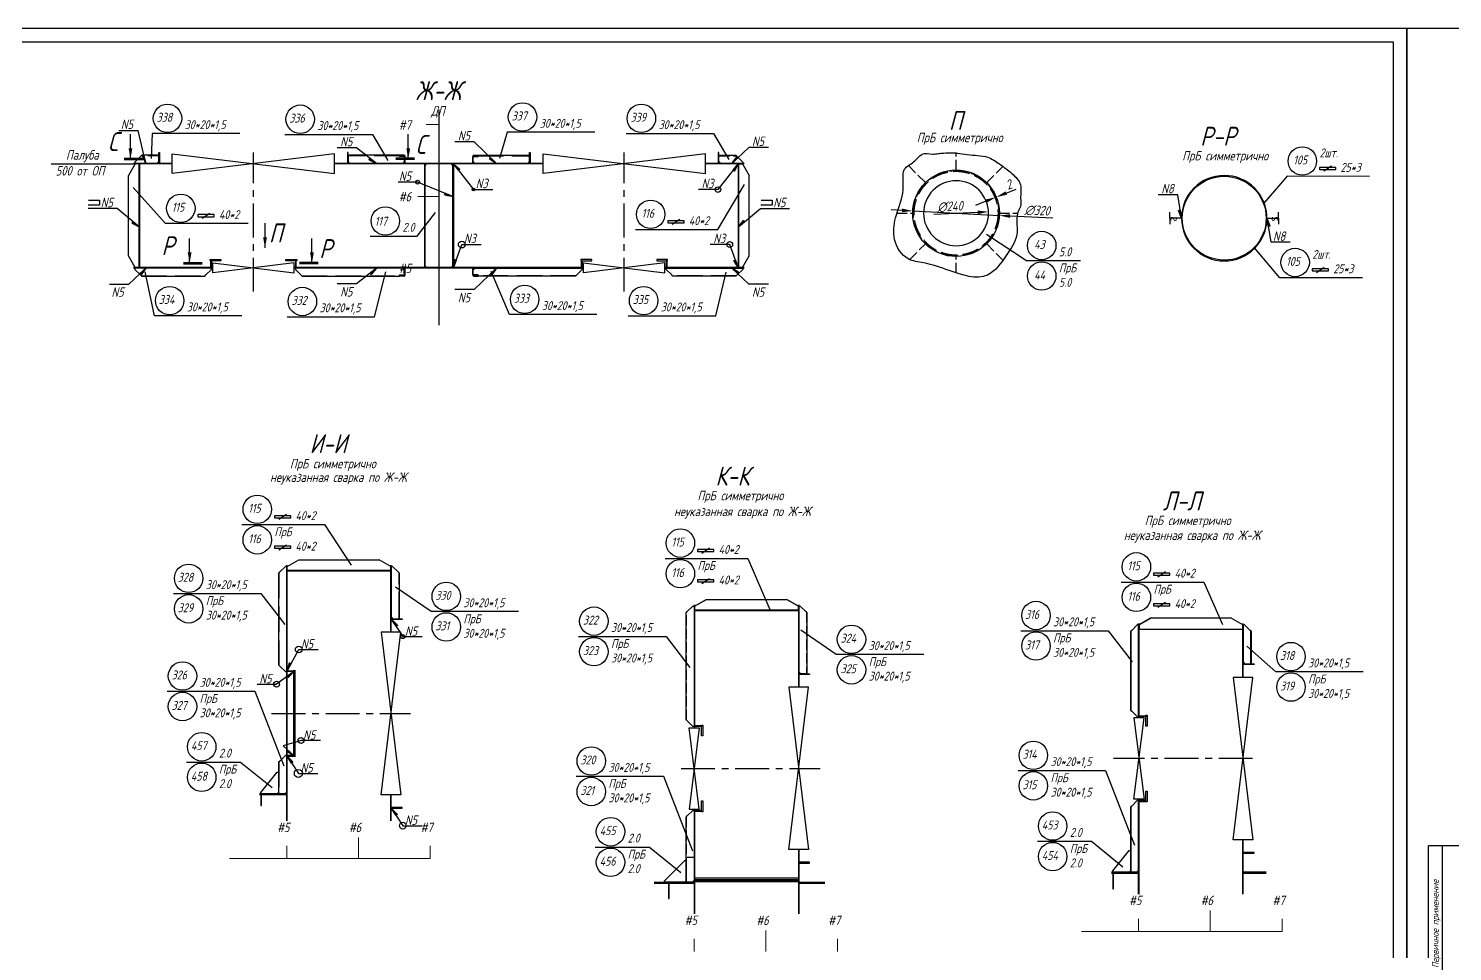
# Model space of a CAD drawing. Header units: millimetres. Extents: x 76485 to 135355, y 8208 to 18817.
# Drawn here: x 113442 to 118704, y 15294 to 18704 of the extents above; entities that cross this region are included whole.
import ezdxf
from ezdxf.enums import TextEntityAlignment as Align

# ---------------------------------------------------------------- set-up
doc = ezdxf.new("R2010")
doc.units = ezdxf.units.MM
doc.header["$PDSIZE"] = -1
for name, pattern in [('CENTER', [2, 1.25, -0.25, 0.25, -0.25]), ('Dashed', [10, 7.5, -2.5]), ('Dashed_dotted', [34, 24, -5, 0, -5]), ('Short_dashed', [5, 3.75, -1.25])]:
    doc.linetypes.add(name, pattern=pattern)
doc.layers.add('-1', color=7, linetype='Continuous')
doc.layers.add('Frame', color=6, linetype='Continuous')
doc.layers.add('20-DIMENTION', color=81, linetype='Continuous', lineweight=30)
doc.styles.add('PB_TEXT', font='romans.shx', dxfattribs={"width": 0.7, "oblique": 15})
doc.styles.get("Standard").update_dxf_attribs({"font": 'ГОСТ тип А наклонный.ttf'})
doc.styles.add('Standard3.5', font='simplex.shx', dxfattribs={"width": 0.7, "height": 3.5})
doc.styles.add('ГОСТ', font='ГОСТ тип А.ttf', dxfattribs={"oblique": 15})
doc.dimstyles.new('dim10', dxfattribs={"dimscale": 0.4, "dimtxt": 87.5, "dimasz": 100, "dimexe": 30, "dimexo": 0, "dimgap": 20, "dimtad": 1, "dimdec": 0, "dimdsep": 46, "dimtxsty": 'Standard', "dimcen": 5, "dimadec": 0, "dimazin": 0, "dimtfac": 1, "dimtdec": 0, "dimtmove": 0, "dimatfit": 3, "dimfxl": 1, "dimtolj": 1, "dimtzin": 0, "dimarcsym": 0})
doc.dimstyles.get("Standard").update_dxf_attribs({"dimtxt": 0.18, "dimasz": 0.18, "dimexe": 0.18, "dimexo": 0.0625, "dimgap": 0.09, "dimtad": 0, "dimtih": 1, "dimtoh": 1, "dimdec": 4, "dimzin": 0, "dimdsep": 46, "dimtxsty": 'Standard', "dimcen": 0.09, "dimadec": 0, "dimazin": 0, "dimtfac": 1, "dimtdec": 4, "dimtofl": 0, "dimtmove": 0, "dimatfit": 3, "dimfxl": 1, "dimtolj": 1, "dimtzin": 0, "dimarcsym": 0})

# ---------------------------------------------------------------- blocks, each defined once
blk = doc.blocks.new('stamp-side-01')
at = {"layer": 'Frame'}
for p, q in [((-12, 0), (-12, 145)), ((-12, 145), (0, 145)), ((-12, 110), (0, 110)), ((0, 85), (-12, 85)), ((-12, 60), (0, 60)), ((0, 25), (-12, 25)), ((0, 0), (-12, 0))]:
    blk.add_line(p, q, dxfattribs=at)
at = {"layer": 'Frame', "color": 7}
blk.add_line((-7, 145), (-7, 0), dxfattribs=at)
at = {"layer": 'Frame', "color": 7, "style": 'PB_TEXT', "oblique": 15, "width": 0.7}
for s, p in [('Подпись и дата', (-8.25, 115.55)), ('Инв. N дубл.', (-8.25, 88.76)), ('Взамен инв. N', (-8.25, 61.42)), ('Подпись и дата', (-8.25, 30.25)), ('Инв. N подл.', (-8.25, 2.97))]:
    blk.add_text(s, height=2.5, rotation=90, dxfattribs=at).set_placement(p)
blk = doc.blocks.new('stamp-side-02')
at = {"layer": 'Frame'}
for p, q in [((0, 287), (-12, 287)), ((-12, 167), (-12, 287)), ((0, 227), (-12, 227)), ((0, 167), (-12, 167))]:
    blk.add_line(p, q, dxfattribs=at)
at = {"layer": 'Frame', "color": 7}
blk.add_line((-7, 287), (-7, 167), dxfattribs=at)
at = {"layer": 'Frame'}
blk.add_blockref('stamp-side-01', (0, 0), dxfattribs=at)
at = {"layer": 'Frame', "color": 7, "style": 'PB_TEXT', "oblique": 15, "width": 0.7}
for s, p in [('Первичное применение', (-8.25, 241.89)), ('Справ. N', (-8.25, 189.23))]:
    blk.add_text(s, height=2.5, rotation=90, dxfattribs=at).set_placement(p)
blk = doc.blocks.new('A$C65DE2539')
at = {"color": 7}
for points in [[(0, 0), (8410, 0), (8410, 5940), (0, 5940)], [(200, 50), (8360, 50), (8360, 5890), (200, 5890)]]:
    blk.add_lwpolyline(points, close=True, dxfattribs=at)
at = {"color": 7, "xscale": 10, "yscale": 10, "zscale": 10}
blk.add_blockref('stamp-side-02', (200, 50), dxfattribs=at)
blk = doc.blocks.new('sech')
at = {"color": 7, "lineweight": 60, "ltscale": 20}
blk.add_line((45636, -51323), (45810, -51323), dxfattribs=at)
at = {"color": 7, "lineweight": 30, "ltscale": 20}
blk.add_line((45694, -51323), (45694, -51551), dxfattribs=at)
at = {"color": 7}
blk.add_lwpolyline([(45694, -51323, 0, 35, 0), (45694, -51421, 28.6, 28.6, 0)], format="xyseb", dxfattribs=at)
blk = doc.blocks.new('*D40')
at = {"color": 0, "lineweight": -2, "transparency": 16777216}
for p, q in [((117054.9, 18096.4), (117092, 18111.3)), ((116978.8, 18065.8), (116941.7, 18050.9)), ((117015.9, 18080.7), (117017.8, 18081.4)), ((117015.9, 18080.7), (117020.4, 18069.6)), ((117017.8, 18081.4), (117022.3, 18070.3))]:
    blk.add_line(p, q, dxfattribs=at)
at = {"color": 0, "transparency": 16777216}
for points in [[(117052.4, 18102.6), (117057.4, 18090.2), (117017.8, 18081.4)], [(116976.3, 18072), (116981.3, 18059.6), (117015.9, 18080.7)]]:
    blk.add_solid(points, dxfattribs=at)
at = {"layer": 'Defpoints', "color": 0, "transparency": 16777216}
for p in [(117015.9, 18080.7), (117017.8, 18081.4), (117017.8, 18081.4)]:
    blk.add_point(p, dxfattribs=at)
at = {"color": 0, "transparency": 16777216, "insert": (117064, 18127.5), "char_height": 35, "attachment_point": 5, "rotation": 21.9031}
blk.add_mtext('\\A1;2', dxfattribs=at)
blk = doc.blocks.new('A$C19EF63D3')
at = {"color": 7, "lineweight": 30, "ltscale": 20}
blk.add_line((0, 0), (0, 91.1), dxfattribs=at)
at = {"color": 7}
blk.add_lwpolyline([(0, 0, 0, 14, 0), (0, 39, 11.5, 11.5, 0)], format="xyseb", dxfattribs=at)
blk = doc.blocks.new('s1')
at = {"layer": '20-DIMENTION', "color": 2}
for p, q in [((-1, 389), (-200, 388)), ((0, 0), (-2, 389)), ((-1, 389), (197, 390))]:
    blk.add_line(p, q, dxfattribs=at)
for points in [[(-200, 388, 0, 40, 0), (-65, 388, 40, 40, 0)], [(0, 0, 0, 40, 0), (0, 135, 40, 40, 0)], [(197, 390, 0, 40, 0), (62, 389, 40, 40, 0)]]:
    blk.add_lwpolyline(points, format="xyseb", dxfattribs=at)
at = {"layer": '20-DIMENTION', "color": 2, "style": 'Standard3.5', "width": 0.8}
blk.add_text('s', height=300, rotation=359.6928, dxfattribs=at).set_placement((-62, 157))
blk = doc.blocks.new('_weld')
at = {"color": 0, "linetype": 'ByBlock'}
for p, q in [((-1.5, 0), (-1.5, 0)), ((-1.5, -0.05), (-1.45, 0)), ((-1.5, -0.09), (-1.41, 0)), ((-1.5, -0.14), (-1.36, 0)), ((-1.5, -0.18), (-1.32, 0)), ((-1.5, -0.22), (-1.28, 0)), ((-1.5, -0.27), (-1.23, 0)), ((-1.43, -0.29), (-1.14, 0)), ((-1.37, -0.27), (-1.1, 0)), ((-1.31, -0.26), (-1.05, 0)), ((-1.26, -0.25), (-1.01, 0)), ((-1.2, -0.24), (-0.96, 0)), ((-1.14, -0.23), (-0.92, 0)), ((-1.09, -0.22), (-0.87, 0)), ((-1.03, -0.21), (-0.83, 0)), ((-0.92, -0.18), (-0.74, 0)), ((-0.86, -0.17), (-0.69, 0)), ((-0.81, -0.16), (-0.65, 0)), ((-0.67, -0.13), (-0.81, 0)), ((-0.63, -0.13), (-0.76, 0)), ((-0.75, -0.15), (-0.6, 0)), ((-0.7, -0.14), (-0.56, 0)), ((-0.64, -0.13), (-0.51, 0)), ((-0.58, -0.12), (-0.47, 0)), ((-0.53, -0.11), (-0.42, 0)), ((-0.41, -0.08), (-0.49, 0)), ((-0.37, -0.07), (-0.45, 0)), ((-0.33, -0.07), (-0.4, 0)), ((-0.36, -0.07), (-0.29, 0)), ((-0.3, -0.06), (-0.24, 0)), ((-0.25, -0.05), (-0.2, 0)), ((-0.19, -0.04), (-0.15, 0)), ((-0.15, -0.03), (-0.18, 0)), ((-0.13, -0.03), (-0.11, 0)), ((-0.11, -0.02), (-0.13, 0)), ((-0.07, -0.01), (-0.09, 0)), ((-0.08, -0.02), (-0.06, 0)), ((-0.04, -0.01), (-0.04, 0)), ((-0.02, 0), (-0.02, 0)), ((-1.27, -0.25), (-1.5, -0.02)), ((-1.31, -0.26), (-1.5, -0.07)), ((-1.34, -0.27), (-1.5, -0.11)), ((-1.38, -0.28), (-1.5, -0.16)), ((-1.42, -0.28), (-1.5, -0.2)), ((-1.46, -0.29), (-1.5, -0.25)), ((-1.49, -0.3), (-1.5, -0.29)), ((-1.48, -0.3), (-1.19, 0)), ((-1.23, -0.25), (-1.48, 0)), ((-1.2, -0.24), (-1.43, 0)), ((-1.16, -0.23), (-1.39, 0)), ((-1.12, -0.22), (-1.34, 0)), ((-1.08, -0.22), (-1.3, 0)), ((-1.05, -0.21), (-1.25, 0)), ((-1.01, -0.2), (-1.21, 0)), ((-0.97, -0.19), (-1.16, 0)), ((-0.93, -0.19), (-1.12, 0)), ((-0.9, -0.18), (-1.07, 0)), ((-0.86, -0.17), (-1.03, 0)), ((-0.82, -0.16), (-0.99, 0)), ((-0.98, -0.2), (-0.78, 0)), ((-0.78, -0.16), (-0.94, 0)), ((-0.75, -0.15), (-0.9, 0)), ((-0.71, -0.14), (-0.85, 0)), ((-0.6, -0.12), (-0.72, 0)), ((-0.56, -0.11), (-0.67, 0)), ((-0.52, -0.1), (-0.63, 0)), ((-0.48, -0.1), (-0.58, 0)), ((-0.45, -0.09), (-0.54, 0)), ((-0.47, -0.09), (-0.38, 0)), ((-0.42, -0.08), (-0.33, 0)), ((-0.3, -0.06), (-0.36, 0)), ((-0.26, -0.05), (-0.31, 0)), ((-0.22, -0.04), (-0.27, 0)), ((-0.18, -0.04), (-0.22, 0))]:
    blk.add_line(p, q, dxfattribs=at)
at = {"color": 0, "linetype": 'ByBlock', "flags": 128}
blk.add_lwpolyline([(-1.5, 0), (0, 0), (-1.5, -0.3)], close=True, dxfattribs=at)
blk = doc.blocks.new('*D167')
at = {"color": 0, "lineweight": -2, "ltscale": 0.4}
blk.add_line((116787.5, 18018.2), (116949.3, 18025.2), dxfattribs=at)
at = {"color": 0, "lineweight": 100, "ltscale": 0.4}
blk.add_solid([(116949, 18031.9), (116949.6, 18018.6), (116989.2, 18027)], dxfattribs=at)
at = {"layer": 'Defpoints', "color": 0, "lineweight": 100, "ltscale": 0.4}
for p in [(116749.5, 18016.5), (116989.2, 18027)]:
    blk.add_point(p, dxfattribs=at)
at = {"color": 0, "lineweight": 100, "ltscale": 0.4, "insert": (116847.3, 18046.3), "char_height": 35, "attachment_point": 5, "rotation": 2.4907}
blk.add_mtext('\\A1;∅240', dxfattribs=at)
blk = doc.blocks.new('*D168')
at = {"color": 0, "lineweight": -2, "ltscale": 0.4}
for p, q in [((116669.6, 18032.2), (116629.7, 18034.3)), ((116709.6, 18030.1), (117029.1, 18013.4)), ((117227.2, 18003), (117069.1, 18011.3))]:
    blk.add_line(p, q, dxfattribs=at)
blk.add_arc((116869.4, 18021.8), 160, 352.6984, 0.0002, dxfattribs=at)
at = {"color": 0, "lineweight": 100, "ltscale": 0.4}
for points in [[(116670, 18038.9), (116669.3, 18025.6), (116709.6, 18030.1)], [(117069.4, 18017.9), (117068.7, 18004.6), (117029.1, 18013.4)]]:
    blk.add_solid(points, dxfattribs=at)
at = {"layer": 'Defpoints', "color": 0, "lineweight": 100, "ltscale": 0.4}
for p in [(116709.6, 18030.1), (117029.1, 18013.4)]:
    blk.add_point(p, dxfattribs=at)
at = {"color": 0, "lineweight": 100, "ltscale": 0.4, "insert": (117169.5, 18031.5), "char_height": 35, "attachment_point": 5, "rotation": 356.9955}
blk.add_mtext('\\A1;∅320', dxfattribs=at)

msp = doc.modelspace()

# ---------------------------------------------------------------- linework, layer by layer
at = {"layer": '-1', "color": 1, "lineweight": 0}
for p, q in [((114958.3, 18349.2), (114911.4, 18349.2)), ((114958.3, 18084.2), (114880.2, 18084.2)), ((114958.3, 17819.2), (114911.4, 17819.2)), ((114396.1, 15637.5), (114396.1, 15684.4)), ((114661.1, 15637.5), (114661.1, 15715.6)), ((114926.1, 15637.5), (114926.1, 15684.4)), ((114184.9, 15637.5), (114926.1, 15637.5)), ((117808.9, 15367.6), (117808.9, 15445.7)), ((116166.9, 15294.1), (116166.9, 15372.2)), ((117332.7, 15367.6), (118073.9, 15367.6)), ((117543.9, 15367.6), (117543.9, 15414.5)), ((118073.9, 15367.6), (118073.9, 15414.5)), ((115901.9, 15294.1), (115901.9, 15340.9)), ((116431.9, 15294.1), (116431.9, 15340.9))]:
    msp.add_line(p, q, dxfattribs=at)
at = {"color": 1}
msp.add_line((114958.3, 18404), (114958.3, 17608.3), dxfattribs=at)
at = {"color": 1, "linetype": 'Short_dashed', "ltscale": 10}
for p, q in [((113920.2, 18234.3), (113858.8, 18234.3)), ((115996.3, 18234.3), (116057.7, 18234.3)), ((115873.4, 16149.1), (115873.4, 16546.6)), ((116317, 16546.6), (116317, 16323.6)), ((115873.4, 15553.6), (115873.4, 15792))]:
    msp.add_line(p, q, dxfattribs=at)
at = {"color": 1, "ltscale": 25}
for p, q in [((113923.3, 18205.7), (113923.3, 18231.2)), ((113811.3, 17864), (113811.3, 18160.9)), ((113851.3, 18204.2), (113851.3, 17820.7)), ((116065.3, 18204.2), (116065.3, 17820.7)), ((116105.3, 17864), (116105.3, 18160.9)), ((118272.5, 18191.1), (118212.4, 18191.1)), ((118212.4, 18191.1), (118212.4, 18183.6)), ((118212.4, 18183.6), (118272.5, 18183.6)), ((118228.3, 18178), (118256.5, 18196.7)), ((118272.5, 18183.6), (118272.5, 18191.1)), ((114128.3, 18016.5), (114068.2, 18016.5)), ((114068.2, 18016.5), (114068.2, 18009)), ((114068.2, 18009), (114128.3, 18009)), ((114084.1, 18003.4), (114112.3, 18022.1)), ((114128.3, 18009), (114128.3, 18016.5)), ((115820.2, 17981), (115848.4, 17999.8)), ((115864.4, 17994.1), (115804.2, 17994.1)), ((115804.2, 17994.1), (115804.2, 17986.6)), ((115804.2, 17986.6), (115864.4, 17986.6)), ((115864.4, 17986.6), (115864.4, 17994.1)), ((114813.3, 17793.7), (114831.8, 17793.7)), ((115103.3, 17793.7), (115084.8, 17793.7)), ((118245.7, 17816.4), (118185.6, 17816.4)), ((118185.6, 17816.4), (118185.6, 17808.9)), ((118185.6, 17808.9), (118245.7, 17808.9)), ((118201.5, 17803.3), (118229.7, 17822)), ((118245.7, 17808.9), (118245.7, 17816.4)), ((114410.8, 16904.2), (114350.7, 16904.2)), ((114350.7, 16904.2), (114350.7, 16896.7)), ((114350.7, 16896.7), (114410.8, 16896.7)), ((114366.7, 16891.1), (114394.8, 16909.9)), ((114410.8, 16896.7), (114410.8, 16904.2)), ((114410.8, 16791.5), (114350.7, 16791.5)), ((114350.7, 16791.5), (114350.7, 16784)), ((114366.7, 16778.4), (114394.8, 16797.1)), ((114410.8, 16784), (114410.8, 16791.5)), ((114350.7, 16784), (114410.8, 16784)), ((114440.9, 16741.4), (114737.8, 16741.4)), ((115974.4, 16779.5), (115914.3, 16779.5)), ((115914.3, 16779.5), (115914.3, 16772)), ((115914.3, 16772), (115974.4, 16772)), ((115930.2, 16766.3), (115958.4, 16785.1)), ((115974.4, 16772), (115974.4, 16779.5)), ((114781.1, 16701.4), (114397.6, 16701.4)), ((117659.4, 16691.9), (117599.3, 16691.9)), ((117599.3, 16691.9), (117599.3, 16684.3)), ((117599.3, 16684.3), (117659.4, 16684.3)), ((117615.2, 16678.7), (117643.4, 16697.5)), ((117659.4, 16684.3), (117659.4, 16691.9)), ((115974.4, 16666.8), (115914.3, 16666.8)), ((115914.3, 16666.8), (115914.3, 16659.3)), ((115914.3, 16659.3), (115974.4, 16659.3)), ((115930.2, 16653.6), (115958.4, 16672.4)), ((115974.4, 16659.3), (115974.4, 16666.8)), ((115946.4, 16594.7), (116244, 16594.7)), ((117659.4, 16579.1), (117599.3, 16579.1)), ((117599.3, 16579.1), (117599.3, 16571.6)), ((117615.2, 16566), (117643.4, 16584.8)), ((117659.4, 16571.6), (117659.4, 16579.1)), ((117886.1, 16525.3), (117588.2, 16525.3)), ((117599.3, 16571.6), (117659.4, 16571.6)), ((117515.4, 16477.6), (117515.4, 16184.6)), ((117959, 16359.9), (117959, 16477.6)), ((115901.9, 15815.6), (115901.9, 15550.6)), ((117515.4, 15828.4), (117515.4, 15589.9)), ((115901.9, 15550.6), (115876.4, 15550.6))]:
    msp.add_line(p, q, dxfattribs=at)
at = {"color": 1, "linetype": 'CENTER', "ltscale": 100}
for p, q in [((114273.3, 17732.5), (114273.3, 18246.1)), ((115643.3, 17732.5), (115643.3, 18246.1)), ((114340.2, 16173.4), (114853.8, 16173.4)), ((117965.1, 16006.9), (117451.6, 16006.9)), ((115853.6, 15970.6), (116367.2, 15970.6))]:
    msp.add_line(p, q, dxfattribs=at)
at = {"color": 3, "ltscale": 25}
for p, q in [((114623.3, 18231.2), (114623.3, 18205.7)), ((114831.8, 18231.2), (114813.3, 18231.2)), ((114831.8, 18205.7), (114831.8, 18231.3)), ((114831.8, 18205.7), (114831.8, 18231.2)), ((114833.3, 18205.7), (114833.3, 18231.3)), ((115083.3, 18205.7), (115083.3, 18231.3)), ((115084.8, 18205.7), (115084.8, 18231.3)), ((115084.8, 18205.7), (115084.8, 18231.2)), ((115084.8, 18231.2), (115103.3, 18231.2)), ((115293.3, 18231.2), (115293.3, 18205.7)), ((115993.3, 18205.7), (115993.3, 18231.2)), ((113973.3, 18205.7), (113830.3, 18205.7)), ((113973.3, 18204.2), (113830.3, 18204.2)), ((113835.3, 18205.7), (113923.3, 18205.7)), ((115343.3, 18205.7), (114573.3, 18205.7)), ((115343.3, 18204.2), (114573.3, 18204.2)), ((114623.3, 18205.7), (114831.8, 18205.7)), ((115010.3, 18204.2), (114906.3, 18204.2)), ((114906.3, 18204.2), (114906.3, 17820.7)), ((115010.3, 17820.7), (115010.3, 18204.2)), ((115293.3, 18205.7), (115084.8, 18205.7)), ((116086.3, 18205.7), (115943.3, 18205.7)), ((116086.3, 18204.2), (115943.3, 18204.2)), ((116081.3, 18205.7), (115993.3, 18205.7)), ((114123.3, 17820.7), (113830.3, 17820.7)), ((114123.3, 17819.2), (113830.3, 17819.2)), ((114118.3, 17819.2), (113835.3, 17819.2)), ((115493.3, 17820.7), (114423.3, 17820.7)), ((115493.3, 17819.2), (114423.3, 17819.2)), ((114831.8, 17819.2), (114428.3, 17819.2)), ((114831.8, 17793.6), (114831.8, 17819.2)), ((114831.8, 17793.7), (114831.8, 17819.2)), ((114833.3, 17793.6), (114833.3, 17819.2)), ((114906.3, 17820.7), (115010.3, 17820.7)), ((115083.3, 17793.6), (115083.3, 17819.2)), ((115084.8, 17793.7), (115084.8, 17819.2)), ((115084.8, 17819.2), (115488.3, 17819.2)), ((115084.8, 17793.6), (115084.8, 17819.2)), ((116086.3, 17820.7), (115793.3, 17820.7)), ((116086.3, 17819.2), (115793.3, 17819.2)), ((115798.3, 17819.2), (116081.3, 17819.2)), ((114396.1, 15776.4), (114396.1, 16721.7)), ((114396.1, 16328.4), (114396.1, 16716.8)), ((114397.6, 15776.4), (114397.6, 16721.7)), ((114781.1, 16473.4), (114781.1, 16721.7)), ((114782.6, 16473.4), (114782.6, 16721.7)), ((114782.6, 16716.8), (114782.6, 16523.4)), ((115901.9, 16575.2), (115901.9, 16120.6)), ((115903.4, 16575.2), (115903.4, 16120.6)), ((116286.9, 16575.2), (116286.9, 16270.6)), ((116288.4, 16575.2), (116288.4, 16270.6)), ((114782.6, 16523.4), (114808.1, 16523.4)), ((115901.9, 16570.2), (115901.9, 16125.6)), ((116286.9, 16554.7), (115903.4, 16554.7)), ((116288.4, 16320.6), (116288.4, 16570.2)), ((117543.9, 16156.9), (117543.9, 16506.1)), ((117543.9, 16161.9), (117543.9, 16501.1)), ((117545.4, 16156.9), (117545.4, 16506.1)), ((117545.4, 16485.3), (117928.9, 16485.3)), ((117928.9, 16306.9), (117928.9, 16506.1)), ((117930.4, 16306.9), (117930.4, 16506.1)), ((117930.4, 16501.1), (117930.4, 16356.9)), ((114422.6, 16013.4), (114422.6, 16333.4)), ((114427.6, 16013.4), (114427.6, 16333.4)), ((116313.9, 16320.6), (116288.4, 16320.6)), ((117930.4, 16356.9), (117955.9, 16356.9)), ((114396.1, 15876.4), (114396.1, 16018.4)), ((114396.1, 15876.4), (114296.1, 15876.4)), ((114396.1, 15873.4), (114296.1, 15873.4)), ((114370.6, 15876.4), (114396.1, 15876.4)), ((114781.1, 15776.4), (114781.1, 15873.4)), ((114782.6, 15776.4), (114782.6, 15873.4)), ((117543.9, 15506.5), (117543.9, 15856.9)), ((117543.9, 15586.9), (117543.9, 15851.9)), ((117545.4, 15506.5), (117545.4, 15856.9)), ((115901.9, 15820.6), (115901.9, 15433)), ((115903.4, 15820.6), (115903.4, 15433)), ((117928.9, 15506.5), (117928.9, 15706.9)), ((117930.4, 15506.5), (117930.4, 15706.9)), ((116286.9, 15670.6), (116286.9, 15433)), ((116288.4, 15670.6), (116288.4, 15433)), ((117543.9, 15586.9), (117443.9, 15586.9)), ((117543.9, 15582.6), (117443.9, 15582.6)), ((117518.4, 15586.9), (117543.9, 15586.9)), ((118015, 15586.9), (117930.4, 15586.9)), ((118015, 15582.6), (117930.4, 15582.6)), ((115754.4, 15546.3), (115901.9, 15546.3)), ((116288.4, 15550.6), (116384.9, 15550.6)), ((116288.4, 15546.3), (116384.9, 15546.3))]:
    msp.add_line(p, q, dxfattribs=at)
at = {"color": 1, "linetype": 'Short_dashed', "ltscale": 25}
for p, q in [((114813.3, 18234.3), (114626.3, 18234.3)), ((115103.3, 18234.3), (115290.2, 18234.3)), ((113858.8, 17790.6), (114094.7, 17790.6)), ((114451.8, 17790.6), (114813.3, 17790.6)), ((115464.7, 17790.6), (115103.3, 17790.6)), ((116057.7, 17790.6), (115821.8, 17790.6)), ((114367.6, 16693.2), (114367.6, 16352)), ((114811.2, 16526.5), (114811.2, 16693.2)), ((114367.6, 15994.8), (114367.6, 15879.5))]:
    msp.add_line(p, q, dxfattribs=at)
at = {"color": 1, "linetype": 'Dashed', "ltscale": 5}
for p, q in [((116869.4, 18181.8), (116869.4, 18244.5)), ((116693.2, 18197.9), (116756.2, 18134.9)), ((116982.5, 18134.9), (117042.5, 18194.9)), ((116650.8, 18021.8), (116709.4, 18021.8)), ((117029.4, 18021.8), (117097.1, 18021.8)), ((116698.2, 17850.6), (116756.2, 17908.6)), ((116982.5, 17908.6), (117042.7, 17848.4)), ((116869.4, 17801.4), (116869.4, 17861.8))]:
    msp.add_line(p, q, dxfattribs=at)
at = {"color": 3, "linetype": 'Dashed_dotted', "ltscale": 25}
msp.add_line((115901.9, 15641.8), (115876.4, 15641.8), dxfattribs=at)
at = {"linetype": 'Continuous'}
for points in [[(113775.3, 18327.9), (113847, 18327.9)], [(114654.3, 18263.9), (114582.6, 18263.9)], [(115089.1, 18285.5), (115017.4, 18285.5)], [(116175.8, 18264.9), (116104.1, 18264.9)], [(114879.9, 18136.3), (114808.2, 18136.3)], [(115086.5, 18109.2), (115158.2, 18109.2)], [(115989.4, 18109.2), (115917.8, 18109.2)], [(117688.4, 18090.2), (117616.7, 18090.2)], [(113769.5, 18038.7), (113662.2, 18038.7)], [(116147.1, 18038.7), (116254.4, 18038.7)], [(115043.1, 17906.1), (115114.8, 17906.1)], [(116032.9, 17906.1), (115961.2, 17906.1)], [(118032.2, 17916.4), (118103.9, 17916.4)], [(113740.8, 17760), (113812.5, 17760)], [(114654.3, 17761), (114582.6, 17761)], [(115089.1, 17739.4), (115017.4, 17739.4)], [(116175.8, 17760), (116104.1, 17760)], [(114825.3, 16457.5), (114896.9, 16457.5)], [(114440.7, 16410), (114512.3, 16410)], [(114287.2, 16281.8), (114358.9, 16281.8)], [(114439.2, 15952), (114510.8, 15952)], [(114825, 15759), (114896.7, 15759)]]:
    msp.add_lwpolyline(points, dxfattribs=at)
at = {"color": 1, "ltscale": 25}
for points in [[(114222.5, 18316), (113899.2, 18316), (113894.7, 18223.8)], [(114389.7, 18312.8), (114712.9, 18312.8), (114769.2, 18216.5)], [(115534.3, 18320.8), (115211.1, 18320.8), (115182.6, 18223.7)], [(115650.4, 18316), (115973.6, 18316), (116029.8, 18219.7)], [(113855.8, 18231.2), (113835.3, 18210.7), (113835.3, 18205.7)], [(113923.3, 18231.2), (113918.7, 18235.8), (113860.3, 18235.8), (113855.8, 18231.2)], [(114813.3, 18231.2), (114813.3, 18235.8), (114627.8, 18235.8), (114623.3, 18231.2)], [(114828.8, 18235.8), (114813.3, 18235.8), (114813.3, 18234.3), (114828.8, 18234.3)], [(115087.8, 18235.8), (115103.2, 18235.8), (115103.2, 18234.3), (115087.8, 18234.3)], [(115103.3, 18231.2), (115103.3, 18235.8), (115288.7, 18235.8), (115293.3, 18231.2)], [(115993.3, 18231.2), (115997.8, 18235.8), (116056.2, 18235.8), (116060.8, 18231.2)], [(113851.3, 18204.2), (113836.3, 18204.2), (113811.3, 18160.9)], [(116065.3, 18204.2), (116080.3, 18204.2), (116105.3, 18160.9)], [(118397.5, 18158.1), (118092.6, 18158.2), (118006.1, 18058.9)], [(114253.4, 17983.6), (113948.4, 17983.6), (113829.1, 18116.5)], [(115684.5, 17961.3), (115989.4, 17961.1), (116087.9, 18127.8)], [(114704.2, 17936.9), (114878.5, 17936.9), (114946.3, 18024.7)], [(117329.4, 17846.2), (117129.6, 17846.2), (116982.3, 17942.8)], [(118370.7, 17783.4), (118065.8, 17783.5), (117972.3, 17893.6)], [(113851.3, 17820.7), (113836.3, 17820.7), (113811.3, 17864)], [(116065.3, 17820.7), (116080.3, 17820.7), (116105.3, 17864)], [(113835.3, 17819.2), (113835.3, 17814.2), (113855.8, 17793.7)], [(113855.8, 17793.7), (113860.3, 17789.1), (114093.2, 17789.1), (114097.8, 17793.7)], [(114230.6, 17642.6), (113907.3, 17642.6), (113873.1, 17804.8)], [(114097.8, 17793.7), (114118.3, 17814.2), (114118.3, 17819.2)], [(114397.8, 17639.4), (114721, 17639.4), (114762, 17805.1)], [(114428.3, 17819.2), (114428.3, 17814.2), (114448.8, 17793.7)], [(114448.8, 17793.7), (114453.3, 17789.1), (114813.3, 17789.1), (114813.3, 17793.7)], [(114828.8, 17789.1), (114813.3, 17789.1), (114813.3, 17790.6), (114828.8, 17790.6)], [(115087.8, 17789.1), (115103.2, 17789.1), (115103.2, 17790.6), (115087.8, 17790.6)], [(115467.8, 17793.7), (115463.2, 17789.1), (115103.3, 17789.1), (115103.3, 17793.7)], [(115542.4, 17647.4), (115219.2, 17647.4), (115151.2, 17806.4)], [(115488.3, 17819.2), (115488.3, 17814.2), (115467.8, 17793.7)], [(115658.4, 17642.6), (115981.7, 17642.6), (116020.5, 17804.4)], [(115818.8, 17793.7), (115798.3, 17814.2), (115798.3, 17819.2)], [(116060.8, 17793.7), (116056.2, 17789.1), (115823.3, 17789.1), (115818.8, 17793.7)], [(116081.3, 17819.2), (116081.3, 17814.2), (116060.8, 17793.7)], [(114230.9, 16871.4), (114535.9, 16871.2), (114634.2, 16720.9)], [(114397.6, 16701.4), (114397.6, 16716.4), (114440.9, 16741.4)], [(114781.1, 16701.4), (114781.1, 16716.4), (114737.8, 16741.4)], [(115794.5, 16746.6), (116099.4, 16746.5), (116181.2, 16558.3)], [(114370.6, 16696.3), (114366.1, 16691.7), (114366.1, 16353.5), (114370.6, 16348.9)], [(114808.1, 16523.4), (114812.7, 16528), (114812.7, 16691.7), (114808.1, 16696.3)], [(115252.6, 16549.7), (114929.3, 16549.7), (114798, 16639.7)], [(117479.5, 16659), (117784.4, 16658.9), (117854.1, 16502.8)], [(113977.4, 16616.6), (114300.7, 16616.6), (114388.6, 16501.8)], [(115903.4, 16554.9), (115903.4, 16569.9), (115946.7, 16594.9)], [(115903.4, 16554.7), (115903.4, 16569.9), (115946.4, 16594.7)], [(116286.9, 16554.9), (116286.9, 16569.9), (116243.6, 16594.9)], [(116244, 16594.7), (116286.9, 16569.9), (116286.9, 16554.7)], [(115876.4, 16146.1), (115871.9, 16150.6), (115871.9, 16545.1), (115876.4, 16549.7)], [(115876.4, 16549.7), (115897, 16570.2), (115901.9, 16570.2)], [(116288.4, 16570.2), (116293.4, 16570.2), (116313.9, 16549.7)], [(116313.9, 16549.7), (116318.5, 16545.1), (116318.5, 16325.1), (116313.9, 16320.6)], [(117545.4, 16485.6), (117545.4, 16500.6), (117588.7, 16525.6)], [(117588.2, 16525.3), (117545.4, 16500.6), (117545.4, 16485.3)], [(117928.9, 16485.6), (117928.9, 16500.6), (117885.6, 16525.6)], [(117928.9, 16485.3), (117928.9, 16500.6), (117886.1, 16525.3)], [(116749.9, 16391.3), (116426.7, 16391.3), (116295.4, 16481.3)], [(117108.4, 16479.2), (117431.6, 16479.2), (117519.5, 16364.4)], [(117518.4, 16480.6), (117513.9, 16476.1), (117513.9, 16186.1), (117518.4, 16181.5)], [(117543.9, 16501.1), (117538.9, 16501.1), (117518.4, 16480.6)], [(117955.9, 16480.6), (117935.4, 16501.1), (117930.4, 16501.1)], [(117955.9, 16356.9), (117960.5, 16361.4), (117960.5, 16476.1), (117955.9, 16480.6)], [(115474.8, 16458.2), (115798, 16458.2), (115885.9, 16343.3)], [(118373.8, 16327.4), (118050.6, 16327.4), (117943.9, 16422.3)], [(113954.7, 16255.6), (114277.9, 16255.6), (114385.1, 15979.8)], [(117518.4, 16181.5), (117539, 16161.9), (117543.9, 16161.9)], [(115901.9, 16125.6), (115896.9, 16125.6), (115876.4, 16146.1)], [(114370.6, 15997.9), (114366.1, 15993.3), (114366.1, 15881), (114370.6, 15876.4)], [(114025.8, 15994.2), (114225.6, 15994.2), (114341.9, 15900)], [(117098.7, 15962.5), (117422, 15962.5), (117529.2, 15686.8)], [(115465.2, 15941.5), (115788.4, 15941.5), (115895.6, 15665.8)], [(114301.1, 15873.4), (114301.1, 15833.4), (114303.1, 15833.4), (114303.1, 15873.4)], [(117543.9, 15851.9), (117538.9, 15851.9), (117518.4, 15831.4)], [(115876.4, 15550.6), (115871.9, 15555.1), (115871.9, 15790.5), (115876.4, 15795.1)], [(115876.4, 15795.1), (115897, 15815.6), (115901.9, 15815.6)], [(117518.4, 15831.4), (117513.9, 15826.9), (117513.9, 15591.4), (117518.4, 15586.9)], [(117169.9, 15701.2), (117369.7, 15701.2), (117486, 15607)], [(115536.3, 15680.1), (115736.1, 15680.1), (115852.4, 15585.9)], [(117448.9, 15582.6), (117448.9, 15526), (117450.9, 15526), (117450.9, 15582.6)], [(115806.9, 15546.3), (115806.9, 15489.8), (115808.9, 15489.8), (115808.9, 15546.3)]]:
    msp.add_lwpolyline(points, dxfattribs=at)
at = {"color": 6, "ltscale": 25}
for points in [[(113923.3, 18205.7), (113923.3, 18245.7), (113926.3, 18245.7), (113926.3, 18205.7)], [(114623.3, 18205.7), (114623.3, 18245.7), (114620.3, 18245.7), (114620.3, 18205.7)], [(115293.3, 18205.7), (115293.3, 18245.7), (115296.3, 18245.7), (115296.3, 18205.7)], [(115993.3, 18205.7), (115993.3, 18245.7), (115990.3, 18245.7), (115990.3, 18205.7)], [(114115.3, 17820.7), (114115.3, 17845.7), (114118.3, 17845.7), (114118.3, 17820.7)], [(114115.3, 17820.7), (114115.3, 17845.7), (114118.3, 17845.7), (114118.3, 17820.7)], [(114431.3, 17820.7), (114431.3, 17845.7), (114428.3, 17845.7), (114428.3, 17820.7)], [(114431.3, 17820.7), (114431.3, 17845.7), (114428.3, 17845.7), (114428.3, 17820.7)], [(115485.3, 17820.7), (115485.3, 17845.7), (115488.3, 17845.7), (115488.3, 17820.7)], [(115485.3, 17820.7), (115485.3, 17845.7), (115488.3, 17845.7), (115488.3, 17820.7)], [(115801.3, 17820.7), (115801.3, 17845.7), (115798.3, 17845.7), (115798.3, 17820.7)], [(115801.3, 17820.7), (115801.3, 17845.7), (115798.3, 17845.7), (115798.3, 17820.7)], [(114782.6, 16523.4), (114822.6, 16523.4), (114822.6, 16520.4), (114782.6, 16520.4)], [(114397.6, 16331.4), (114422.6, 16331.4), (114422.6, 16328.4), (114397.6, 16328.4)], [(116288.4, 16320.6), (116328.4, 16320.6), (116328.4, 16317.6), (116288.4, 16317.6)], [(117930.4, 16356.9), (117970.4, 16356.9), (117970.4, 16353.9), (117930.4, 16353.9)], [(117545.4, 16164.9), (117570.4, 16164.9), (117570.4, 16161.9), (117545.4, 16161.9)], [(115903.4, 16128.6), (115928.4, 16128.6), (115928.4, 16125.6), (115903.4, 16125.6)], [(114397.6, 16015.4), (114422.6, 16015.4), (114422.6, 16018.4), (114397.6, 16018.4)], [(117545.4, 15848.9), (117570.4, 15848.9), (117570.4, 15851.9), (117545.4, 15851.9)], [(114782.6, 15823.4), (114822.6, 15823.4), (114822.6, 15826.4), (114782.6, 15826.4)], [(115903.4, 15812.6), (115928.4, 15812.6), (115928.4, 15815.6), (115903.4, 15815.6)], [(117930.4, 15656.9), (117970.4, 15656.9), (117970.4, 15659.9), (117930.4, 15659.9)], [(116288.4, 15620.6), (116328.4, 15620.6), (116328.4, 15623.6), (116288.4, 15623.6)]]:
    msp.add_lwpolyline(points, dxfattribs=at)
for points in [[(114573.3, 18168.8), (114573.3, 18241.1), (113973.3, 18168.8), (113973.3, 18241.1)], [(115343.3, 18168.8), (115343.3, 18241.1), (115943.3, 18168.8), (115943.3, 18241.1)], [(114423.3, 17801.3), (114423.3, 17838.6), (114123.3, 17801.3), (114123.3, 17838.6)], [(115493.3, 17801.3), (115493.3, 17838.6), (115793.3, 17801.3), (115793.3, 17838.6)], [(114818, 16473.4), (114745.7, 16473.4), (114818, 15873.4), (114745.7, 15873.4)], [(116323.8, 16270.6), (116251.5, 16270.6), (116323.8, 15670.6), (116251.5, 15670.6)], [(117965.8, 16306.9), (117893.5, 16306.9), (117965.8, 15706.9), (117893.5, 15706.9)], [(117564.1, 16156.9), (117526.8, 16156.9), (117564.1, 15856.9), (117526.8, 15856.9)], [(115883.3, 15820.6), (115920.6, 15820.6), (115883.3, 16120.6), (115920.6, 16120.6)]]:
    msp.add_lwpolyline(points, close=True)
at = {"color": 3, "ltscale": 25}
for points in [[(116060.8, 18231.2), (116081.3, 18210.7), (116081.3, 18205.7)], [(114396.1, 16716.8), (114391.1, 16716.8), (114370.6, 16696.3)], [(114808.1, 16696.3), (114787.6, 16716.8), (114782.6, 16716.8)], [(114370.6, 16348.9), (114391.1, 16328.4), (114396.1, 16328.4)], [(114396.1, 16018.4), (114391.1, 16018.4), (114370.6, 15997.9)], [(115754.4, 15550.6), (115901.9, 15550.6)], [(116286.9, 15565.1), (115902.9, 15565.1), (115902.9, 15559.6), (116286.9, 15559.6)], [(116286.9, 15552.1), (115902.9, 15552.1), (115902.9, 15557.6), (116286.9, 15557.6)]]:
    msp.add_lwpolyline(points, dxfattribs=at)
for points in [[(113526, 18204.2), (113830.3, 18204.2)], [(113664.1, 18070.5), (113704.4, 18070.5), (113704.4, 18052.1), (113663.1, 18052.1)], [(116149, 18070.5), (116189.3, 18070.5), (116189.3, 18052.1), (116148, 18052.1)], [(114520.7, 16073.7), (114449, 16073.7), (114382.9, 16053.5)]]:
    msp.add_lwpolyline(points)
at = {"color": 4, "ltscale": 25}
for points in [[(113852.5, 18204.2), (113852.5, 17820.2), (113851, 17820.2), (113851, 18204.2)], [(114904.7, 18204.2), (114904.7, 17820.2), (114906.2, 17820.2), (114906.2, 18204.2)], [(115011.9, 18204.2), (115011.9, 17820.2), (115010.4, 17820.2), (115010.4, 18204.2)], [(116064.1, 18204.2), (116064.1, 17820.2), (116065.6, 17820.2), (116065.6, 18204.2)], [(114781.1, 16699.6), (114397.1, 16699.6), (114397.1, 16701.1), (114781.1, 16701.1)], [(116286.9, 16553.1), (115902.9, 16553.1), (115902.9, 16554.6), (116286.9, 16554.6)], [(117928.9, 16483.8), (117544.9, 16483.8), (117544.9, 16485.3), (117928.9, 16485.3)]]:
    msp.add_lwpolyline(points, dxfattribs=at)
at = {"color": 3, "ltscale": 25}
for points in [[(116709.4, 18021.8, -0.414215), (116869.4, 18181.8, -0.414213), (117029.4, 18021.8, -0.414213)], [(117705.3, 18003.3, -0.414213), (117860.3, 18158.3, -0.414214), (118015.3, 18003.3), (118018.3, 18003.3, 0.414214), (117860.3, 18161.3, 0.414213), (117702.3, 18003.3), (117705.3, 18003.3)], [(116989.4, 18021.8, 0.414212), (116869.4, 18141.8, 0.414215), (116749.4, 18021.8, 0.414215), (116869.4, 17901.8, 0.414212), (116989.4, 18021.8, 0.414212)], [(117029.4, 18021.8, -0.414213), (116869.4, 17861.8, -0.414215), (116709.4, 18021.8, -0.414215)], [(118018.3, 18003.3), (118015.3, 18003.3, -0.414214), (117860.3, 17848.3, -0.414213), (117705.3, 18003.3), (117702.3, 18003.3, 0.414213), (117860.3, 17845.3, 0.414214), (118018.3, 18003.3)]]:
    msp.add_lwpolyline(points, format="xyb", dxfattribs=at)
for points in [[(114113.3, 17850.7), (114153.3, 17850.7), (114153.3, 17845.7), (114113.3, 17845.7)], [(114393.3, 17850.7), (114433.3, 17850.7), (114433.3, 17845.7), (114393.3, 17845.7)], [(115523.3, 17850.7), (115483.3, 17850.7), (115483.3, 17845.7), (115523.3, 17845.7)], [(115803.3, 17850.7), (115763.3, 17850.7), (115763.3, 17845.7), (115803.3, 17845.7)], [(117570.4, 16166.9), (117575.4, 16166.9), (117575.4, 16126.9), (117570.4, 16126.9)], [(115928.4, 16130.6), (115933.4, 16130.6), (115933.4, 16090.6), (115928.4, 16090.6)], [(115928.4, 15850.6), (115933.4, 15850.6), (115933.4, 15810.6), (115928.4, 15810.6)], [(117570.4, 15886.9), (117575.4, 15886.9), (117575.4, 15846.9), (117570.4, 15846.9)]]:
    msp.add_lwpolyline(points, close=True, dxfattribs=at)
at = {"color": 2, "ltscale": 25}
for points in [[(114361.1, 15876.4), (114301.1, 15876.4), (114301.1, 15881.4), (114361.1, 15956.4), (114366.1, 15956.4), (114366.1, 15881.4), (114361.1, 15876.4)], [(115866.8, 15550.6), (115791.8, 15550.6), (115791.8, 15555.6), (115866.8, 15630.6), (115871.8, 15630.6), (115871.8, 15555.6), (115866.8, 15550.6)], [(117508.9, 15586.9), (117448.9, 15586.9), (117448.9, 15591.9), (117508.8, 15666.8), (117513.8, 15666.9), (117513.9, 15591.9), (117508.9, 15586.9)]]:
    msp.add_lwpolyline(points, dxfattribs=at)
at = {"color": 1, "ltscale": 25}
for centre in [(113955.6, 18372.3), (114446, 18369.1), (115267.5, 18377.2), (115706.7, 18372.3), (118149, 18214.6), (114004.8, 18040), (115740.8, 18017.6), (114760.6, 17993.2), (117186, 17902.5), (118122.2, 17839.9), (117186, 17789.8), (113963.7, 17698.9), (114454.1, 17695.7), (115275.5, 17703.8), (115714.8, 17698.9), (114287.3, 16927.7), (114287.3, 16815), (115850.9, 16803), (115850.9, 16690.2), (117535.8, 16715.3), (114033.8, 16673), (114985.7, 16606), (117535.8, 16602.6), (114033.8, 16560.2), (117164.7, 16535.6), (114985.7, 16493.3), (115531.1, 16514.5), (116483, 16447.6), (117164.7, 16422.8), (115531.1, 16401.8), (118106.9, 16383.7), (114011, 16311.9), (116483, 16334.9), (118106.9, 16271), (114011, 16199.2), (114082.2, 16050.5), (115521.5, 15997.9), (117155.1, 16018.9), (114082.2, 15937.8), (117155.1, 15906.2), (115521.5, 15885.1), (115592.7, 15736.5), (117226.3, 15757.5), (117226.3, 15644.8), (115592.7, 15623.8)]:
    msp.add_circle(centre, 52.6, dxfattribs=at)
at = {"color": 6, "linetype": 'Dashed', "ltscale": 8}
for radius in [158, 155]:
    msp.add_circle((116869.4, 18021.8), radius, dxfattribs=at)
for centre, radius in [((114879.9, 18136.3), 7.08), ((115086.5, 18109.2), 5.27), ((115989.4, 18109.2), 10.3), ((115043.1, 17906.1), 12.7), ((116032.9, 17906.1), 10.7), ((114440.7, 16410), 12.5), ((114825.3, 16457.5), 7.26), ((114358.9, 16281.8), 10.7), ((114449, 16073.7), 11.1), ((114439.2, 15952), 14.9), ((114825, 15759), 12.4)]:
    msp.add_circle(centre, radius)
at = {"color": 1, "ltscale": 25}
for centre, start, end in [((113923.3, 18205.7), 90.005, 180.0125), ((116288.4, 16320.6), 0.005, 90.0125), ((117930.4, 16356.9), 359.995, 89.9962), ((117543.9, 15586.9), 90.0038, 180.005), ((115901.9, 15550.6), 90.0025, 179.9975)]:
    msp.add_arc(centre, 5, start, end, dxfattribs=at)
at = {"color": 3, "ltscale": 25}
for centre, radius, start, end in [((114623.3, 18205.7), 5, 0.0025, 89.9975), ((114831.8, 18205.7), 5, 90.0025, 179.9975), ((114828.8, 18231.3), 4.5, 359.9977, 89.9975), ((114828.8, 18231.3), 3, 359.9973, 89.9954), ((115087.8, 18231.3), 4.5, 90.0025, 180.0024), ((115087.8, 18231.3), 3, 90.0046, 180.0027), ((115084.8, 18205.7), 5, 0.0025, 89.9975), ((115293.3, 18205.7), 5, 90.0025, 179.9975), ((115993.3, 18205.7), 5, 359.9875, 89.995), ((114906.3, 18204.2), 5, 270.0025, 359.9975), ((115010.3, 18204.2), 5, 180.0025, 269.9975), ((114831.8, 17819.2), 5, 180.0031, 270.0013), ((114828.8, 17793.6), 4.5, 270.0025, 0.0023), ((114828.8, 17793.6), 3, 270.0046, 0.0027), ((114906.3, 17820.7), 5, 0.0025, 89.9975), ((115010.3, 17820.7), 5, 90.0025, 179.9975), ((115087.8, 17793.6), 4.5, 179.9976, 269.9975), ((115084.8, 17819.2), 5, 269.9987, 359.9969), ((115087.8, 17793.6), 3, 179.9973, 269.9954), ((114782.6, 16523.4), 5, 359.995, 89.9962), ((114396.1, 15876.4), 5, 90.0038, 180.005)]:
    msp.add_arc(centre, radius, start, end, dxfattribs=at)
msp.add_spline([(116783.7, 18240.4), (116744.2, 18239.5), (116712.5, 18211.2), (116679.2, 18184.6), (116674.2, 18144.6), (116672.5, 18096.4), (116645.9, 18004.8), (116642.5, 17924.9), (116692.5, 17853.3), (116749.2, 17838.3), (116844.1, 17810), (116985.7, 17793.4), (117054.1, 17865), (117064.1, 17879.9), (117083.8, 17912.4), (117095.6, 17953.5), (117095, 17970.5), (117098.2, 18025.4), (117108.7, 18054.1), (117108, 18076.3), (117107.2, 18127.3), (117076, 18168.4), (117030.2, 18203.7), (116987.1, 18228.5), (116910, 18238.3), (116874, 18244.2), (116855.7, 18244.8), (116823, 18244.2), (116802.8, 18242.2), (116793.4, 18240.9), (116783.7, 18240.4)], degree=3)

# ---------------------------------------------------------------- block references
for name, p in [('A$C65DE2539', (110125.3, 12764.4)), ('A$C65DE2539', (118535.3, 12764.4)), ('A$C19EF63D3', (114316, 17893.4))]:
    msp.add_blockref(name, p)
at = {"linetype": 'Continuous', "rotation": 180.0000295039765}
for p, xscale, yscale, zscale in [((95541.3, -2306.6), -0.4000000000000002, 0.4000000000000001, 0.4), ((133122.8, -2306.6), 0.4000000000000002, 0.4000000000000002, 0.4000000000000002), ((95759.8, -2691.6), -0.4000000000000002, 0.4000000000000001, 0.4), ((132766.9, -2691.6), 0.4000000000000002, 0.4000000000000002, 0.4000000000000002)]:
    msp.add_blockref('sech', p, dxfattribs=dict(at, xscale=xscale, yscale=yscale, zscale=zscale))
at = {"color": 5, "linetype": 'Continuous', "yscale": 0.110236220472143, "zscale": 0.110236220472143}
for p, xscale, rotation in [((117702.3, 18003.3), -0.110236220472143, 90), ((118018.3, 18003.3), 0.110236220472143, 270)]:
    msp.add_blockref('s1', p, dxfattribs=dict(at, xscale=xscale, rotation=rotation))

# ---------------------------------------------------------------- texts
at = {"layer": '-1', "color": 1, "lineweight": 0, "style": 'ГОСТ', "oblique": 15}
for s, p in [('#7', (114809.7, 18330.4)), ('#6', (114809.7, 18065.4)), ('#5', (114809.7, 17800.4))]:
    msp.add_text(s, height=35, dxfattribs=at).set_placement(p)
for s, p in [('#5', (114360.2, 15735.2)), ('#6', (114625.2, 15735.2)), ('#7', (114890.2, 15735.2)), ('#5', (117508, 15465.3)), ('#6', (117773, 15465.3)), ('#7', (118038, 15465.3)), ('#5', (115866, 15391.8)), ('#6', (116131, 15391.8)), ('#7', (116396, 15391.8))]:
    msp.add_text(s, height=35, rotation=0, dxfattribs=at).set_placement(p)
at = {"color": 7, "style": 'ГОСТ', "oblique": 15}
for s, p in [('Ж-Ж', (114871.9, 18439.5)), ('П', (116842.8, 18329.5)), ('С', (113735.6, 18251.6)), ('С', (114872.6, 18241)), ('Р-Р', (117771.6, 18271.2)), ('П', (114330.7, 17913.9)), ('Р', (113933.4, 17866.6)), ('Р', (114516.6, 17856)), ('И-И', (114480.8, 17135.3)), ('К-К', (115980.4, 17015.7)), ('Л-Л', (117633.1, 16923.8))]:
    msp.add_text(s, height=70, dxfattribs=at).set_placement(p)
for s, p in [('ДП', (114954.6, 18382.2)), ('ПрБ симметрично', (116882.9, 18284)), ('Палуба', (113641, 18219.6)), ('ПрБ симметрично', (117863.7, 18216.7)), ('500 от ОП', (113632.4, 18161)), ('ПрБ симметрично', (114566.6, 17079.1)), ('неуказанная сварка по Ж-Ж', (114587.2, 17029)), ('ПрБ симметрично', (116072.5, 16961.2)), ('неуказанная сварка по Ж-Ж', (116080, 16902.6)), ('ПрБ симметрично', (117725.2, 16869.3)), ('неуказанная сварка по Ж-Ж', (117741.9, 16814.4))]:
    msp.add_text(s, height=35, dxfattribs=at).set_placement(p, align=Align.CENTER)
for p in [(113783.3, 18322.5), (116193.9, 18033.3)]:
    msp.add_text('N5', height=35, rotation=360, dxfattribs=at).set_placement(p, align=Align.BOTTOM_LEFT)
at = {"color": 1, "ltscale": 25, "style": 'ГОСТ', "oblique": 15}
for s, p in [('338', (113915.5, 18359.8)), ('30*20*1,5', (114019, 18332.4)), ('336', (114405.9, 18356.6)), ('337', (115227.3, 18364.7)), ('30*20*1,5', (115330.9, 18337.3)), ('339', (115666.6, 18359.8)), ('30*20*1,5', (115770.1, 18332.4)), ('30*20*1,5', (114509.4, 18329.2)), ('105', (118115.6, 18202.1)), ('25*3', (118290, 18174.7)), ('115', (113971.4, 18027.5)), ('40*2', (114145.8, 18000.1)), ('117', (114721.1, 17975.7)), ('116', (115707.4, 18005.1)), ('40*2', (115881.9, 17977.7)), ('2.0', (114824, 17953.3)), ('43', (117158.1, 17890)), ('5.0', (117249.4, 17862.6)), ('105', (118088.8, 17827.4)), ('44', (117158.1, 17777.3)), ('25*3', (118263.2, 17800)), ('5.0', (117249.4, 17749.9)), ('334', (113923.6, 17686.4)), ('30*20*1,5', (114027.1, 17659)), ('332', (114414, 17683.2)), ('30*20*1,5', (114517.5, 17655.8)), ('333', (115235.4, 17691.2)), ('30*20*1,5', (115339, 17663.9)), ('335', (115674.7, 17686.4)), ('30*20*1,5', (115778.2, 17659)), ('115', (114253.9, 16915.2)), ('40*2', (114428.3, 16887.8)), ('116', (114253.9, 16802.5)), ('40*2', (114428.3, 16775.1)), ('115', (115817.5, 16790.4)), ('40*2', (115991.9, 16763)), ('115', (117502.4, 16702.8)), ('328', (113993.7, 16660.4)), ('116', (115817.5, 16677.7)), ('40*2', (115991.9, 16650.3)), ('40*2', (117676.9, 16675.4)), ('30*20*1,5', (114097.2, 16633)), ('329', (113993.7, 16547.7)), ('330', (114945.6, 16593.5)), ('30*20*1,5', (115049.1, 16566.1)), ('116', (117502.4, 16590.1)), ('40*2', (117676.9, 16562.7)), ('30*20*1,5', (114097.2, 16520.3)), ('322', (115491, 16502)), ('316', (117124.6, 16523)), ('30*20*1,5', (117228.1, 16495.6)), ('331', (114945.6, 16480.8)), ('30*20*1,5', (115049.1, 16453.4)), ('30*20*1,5', (115594.5, 16474.6)), ('323', (115491, 16389.3)), ('324', (116442.9, 16435.1)), ('30*20*1,5', (116546.5, 16407.7)), ('317', (117124.6, 16410.3)), ('30*20*1,5', (115594.5, 16361.9)), ('30*20*1,5', (117228.1, 16382.9)), ('318', (118066.8, 16371.2)), ('30*20*1,5', (118170.3, 16343.8)), ('326', (113970.9, 16299.4)), ('325', (116442.9, 16322.4)), ('30*20*1,5', (116546.5, 16295)), ('30*20*1,5', (114074.4, 16272)), ('319', (118066.8, 16258.5)), ('30*20*1,5', (118170.3, 16231.1)), ('327', (113970.9, 16186.7)), ('30*20*1,5', (114074.4, 16159.3)), ('457', (114042.1, 16038)), ('2.0', (114145.6, 16010.6)), ('320', (115481.4, 15985.3)), ('314', (117115, 16006.4)), ('30*20*1,5', (117218.5, 15979)), ('458', (114042.1, 15925.3)), ('30*20*1,5', (115584.9, 15957.9)), ('2.0', (114145.6, 15897.9)), ('321', (115481.4, 15872.6)), ('315', (117115, 15893.7)), ('30*20*1,5', (117218.5, 15866.3)), ('30*20*1,5', (115584.9, 15845.2)), ('455', (115552.6, 15724)), ('453', (117186.2, 15745)), ('2.0', (117289.7, 15717.6)), ('2.0', (115656.1, 15696.6)), ('456', (115552.6, 15611.2)), ('454', (117186.2, 15632.3)), ('2.0', (117289.7, 15604.9)), ('2.0', (115656.1, 15583.8))]:
    msp.add_text(s, height=33, dxfattribs=at).set_placement(p)
at = {"color": 7, "style": 'ГОСТ', "oblique": 15}
for s, p in [('N5', (115028.6, 18280.1)), ('N5', (114593.8, 18258.5)), ('N5', (116115.3, 18259.5)), ('N5', (114810.8, 18130.8)), ('N3', (115094.5, 18103.7)), ('N3', (115929, 18103.7)), ('N8', (117627.9, 18084.8)), ('N5', (113709, 18033.3)), ('N3', (115051.1, 17900.7)), ('N3', (115972.4, 17900.7)), ('N8', (118040.2, 17909)), ('N5', (113748.7, 17702.4)), ('N5', (114593.8, 17703.4)), ('N5', (116115.3, 17702.4)), ('N5', (115028.6, 17681.8)), ('N5', (114833.2, 16450.1)), ('N5', (114448.6, 16402.6)), ('N5', (114295.1, 16274.4)), ('N5', (114456.9, 16066.3)), ('N5', (114447.1, 15944.6)), ('N5', (114833, 15751.6))]:
    msp.add_text(s, height=35, dxfattribs=at).set_placement(p, align=Align.BOTTOM_LEFT)
at = {"color": 7, "ltscale": 25, "style": 'ГОСТ', "oblique": 15}
for p in [(118212.4, 18228.1), (118185.6, 17853.4)]:
    msp.add_text('2шт.', height=33, dxfattribs=at).set_placement(p)
at = {"color": 6, "ltscale": 25, "style": 'ГОСТ', "oblique": 15}
for p in [(117249.4, 17803.3), (114350.7, 16828.5), (115914.3, 16703.8), (117599.3, 16616.1), (114097.2, 16573.8), (115049.1, 16506.8), (117228.1, 16436.4), (115594.5, 16415.3), (116546.5, 16348.4), (118170.3, 16284.5), (114074.4, 16212.7), (114145.6, 15951.3), (117218.5, 15919.7), (115584.9, 15898.7), (117289.7, 15658.3), (115656.1, 15637.3)]:
    msp.add_text('ПрБ', height=33, dxfattribs=at).set_placement(p)

# ---------------------------------------------------------------- dimensions: what is measured, and where the dimension line sits
dim = msp.add_linear_dim(base=(117017.8, 18081.4), p1=(117015.9, 18080.7), p2=(117017.8, 18081.4), angle=21.9031, dimstyle='dim10', override={"dimtmove": 1})
dim.commit()
dim.dimension.update_dxf_attribs({"geometry": '*D40', "text_midpoint": (117073.5, 18103.8), "dimtype": 161})
at = {"color": 2, "lineweight": 100, "ltscale": 0.4}
dim = msp.add_diameter_dim_2p(p1=(116709.6, 18030.1), p2=(117029.1, 18013.4), dimstyle='dim10', override={"dimarcsym": 1}, dxfattribs=at)
dim.commit()
dim.dimension.update_dxf_attribs({"geometry": '*D168', "text_midpoint": (117169.5, 18031.5)})
dim = msp.add_diameter_dim_2p(p1=(116749.5, 18016.5), p2=(116989.2, 18027), dimstyle='dim10', override={"dimarcsym": 1}, dxfattribs=at)
dim.commit()
dim.dimension.update_dxf_attribs({"geometry": '*D167', "text_midpoint": (116848.4, 18020.9), "dimtype": 163})

# ---------------------------------------------------------------- leaders
at = {"linetype": 'Continuous'}
for points in [[(113875.5, 18205.7), (113847, 18327.9)], [(114727.5, 18205.7), (114654.3, 18263.9)], [(115171.1, 18205.7), (115089.1, 18285.5)], [(116041.1, 18205.7), (116104.1, 18264.9)], [(115011.9, 18204.2), (115086.5, 18109.2)], [(116064.1, 18204.2), (115989.4, 18109.2)], [(115010.3, 18084.2), (114879.9, 18136.3)], [(117702.3, 18003.3), (117688.4, 18090.2)], [(113851.5, 17971.4), (113769.5, 18038.7)], [(116065.1, 17971.4), (116147.1, 18038.7)], [(118018.3, 18003.3), (118032.2, 17916.4)], [(115011.9, 17820.7), (115043.1, 17906.1)], [(116064.1, 17820.7), (116032.9, 17906.1)], [(113875.5, 17819.2), (113812.5, 17760)], [(114727.5, 17819.2), (114654.3, 17761)], [(115171.1, 17819.2), (115089.1, 17739.4)], [(116041.1, 17819.2), (116104.1, 17760)], [(114783.7, 16520.9), (114825.3, 16457.5)], [(114397.6, 16331.4), (114440.7, 16410)], [(114422.6, 16328.4), (114358.9, 16281.8)], [(114422.6, 16018.4), (114382.9, 16053.5)], [(114397.6, 16015.4), (114439.2, 15952)], [(114783.5, 15822.3), (114825, 15759)]]:
    msp.add_leader(points, dimstyle='Standard', override={"dimscale": 10, "dimasz": 2, "dimclrd": 256, "dimldrblk": '_weld'}, dxfattribs=at)

doc.saveas('drawing.dxf')
